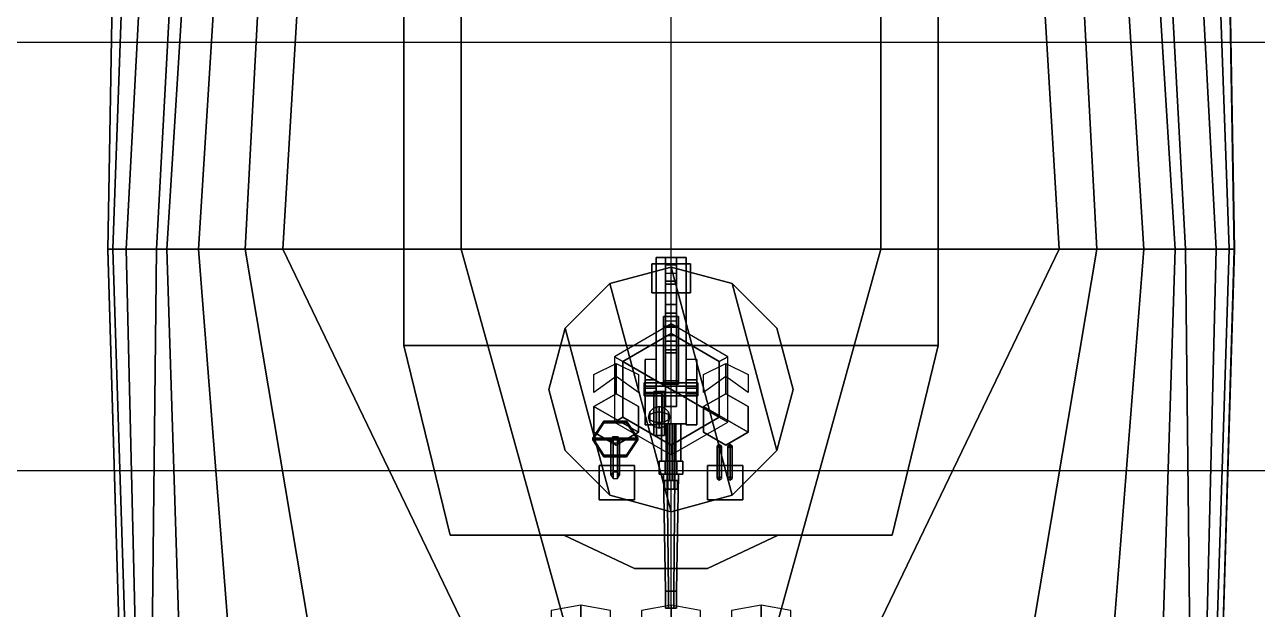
# Model space of a CAD drawing. Header units: millimetres. Extents: x -41 to 37, y -61 to 81.
# Drawn here: x -6.02 to 5.47, y -2.68 to 2.77 of the extents above; entities that cross this region are included whole.
import ezdxf

# ---------------------------------------------------------------- set-up
doc = ezdxf.new("R2010")
doc.units = ezdxf.units.MM
for name, color, linetype in [('barrel', 1, 'Continuous'), ('drawing', 9, 'Continuous'), ('h1_1', 7, 'Continuous'), ('h2_1', 4, 'Continuous'), ('sleeve', 5, 'Continuous'), ('turret', 2, 'Continuous')]:
    doc.layers.add(name, color=color, linetype=linetype)
picture_1 = doc.add_image_def('image1.gif', size_in_pixel=(2365, 2885))
picture_2 = doc.add_image_def('image2.gif', size_in_pixel=(2328, 2856))

msp = doc.modelspace()

# ---------------------------------------------------------------- linework, layer by layer
at = {"layer": 'barrel'}
for points in [[(-0.09, -0.95, 6.4), (-0.045, -0.95, 6.322), (-0.045, -1.3, 6.322), (-0.09, -1.3, 6.4)], [(-0.045, -0.95, 6.478), (-0.09, -0.95, 6.4), (-0.09, -1.3, 6.4), (-0.045, -1.3, 6.478)], [(-0.045, -0.95, 6.322), (0.045, -0.95, 6.322), (0.045, -1.3, 6.322), (-0.045, -1.3, 6.322)], [(0.045, -0.95, 6.478), (-0.045, -0.95, 6.478), (-0.045, -1.3, 6.478), (0.045, -1.3, 6.478)], [(0.045, -0.95, 6.322), (0.09, -0.95, 6.4), (0.09, -1.3, 6.4), (0.045, -1.3, 6.322)], [(0.09, -0.95, 6.4), (0.045, -0.95, 6.478), (0.045, -1.3, 6.478), (0.09, -1.3, 6.4)], [(0.055, -1.3, 6.305), (-0.055, -1.3, 6.305), (-0.11, -1.3, 6.4), (0.11, -1.3, 6.4)], [(0.11, -1.3, 6.4), (-0.11, -1.3, 6.4), (-0.055, -1.3, 6.495), (0.055, -1.3, 6.495)], [(-0.11, -1.3, 6.4), (-0.055, -1.3, 6.305), (-0.055, -1.42, 6.305), (-0.11, -1.42, 6.4)], [(-0.055, -1.3, 6.495), (-0.11, -1.3, 6.4), (-0.11, -1.42, 6.4), (-0.055, -1.42, 6.495)], [(-0.055, -1.3, 6.305), (0.055, -1.3, 6.305), (0.055, -1.42, 6.305), (-0.055, -1.42, 6.305)], [(0.055, -1.3, 6.495), (-0.055, -1.3, 6.495), (-0.055, -1.42, 6.495), (0.055, -1.42, 6.495)], [(0.055, -1.3, 6.305), (0.11, -1.3, 6.4), (0.11, -1.42, 6.4), (0.055, -1.42, 6.305)], [(0.11, -1.3, 6.4), (0.055, -1.3, 6.495), (0.055, -1.42, 6.495), (0.11, -1.42, 6.4)], [(0.11, -1.42, 6.4), (-0.11, -1.42, 6.4), (-0.055, -1.42, 6.305), (0.055, -1.42, 6.305)], [(0.055, -1.42, 6.495), (-0.055, -1.42, 6.495), (-0.11, -1.42, 6.4), (0.11, -1.42, 6.4)], [(-0.07, -1.42, 6.4), (-0.035, -1.42, 6.339), (-0.025, -2.51, 6.357), (-0.05, -2.51, 6.4)], [(-0.035, -1.42, 6.461), (-0.07, -1.42, 6.4), (-0.05, -2.51, 6.4), (-0.025, -2.51, 6.443)], [(-0.035, -1.42, 6.339), (0.035, -1.42, 6.339), (0.025, -2.51, 6.357), (-0.025, -2.51, 6.357)], [(0.035, -1.42, 6.461), (-0.035, -1.42, 6.461), (-0.025, -2.51, 6.443), (0.025, -2.51, 6.443)], [(0.035, -1.42, 6.339), (0.07, -1.42, 6.4), (0.05, -2.51, 6.4), (0.025, -2.51, 6.357)], [(0.07, -1.42, 6.4), (0.035, -1.42, 6.461), (0.025, -2.51, 6.443), (0.05, -2.51, 6.4)], [(-0.05, -2.51, 6.4), (-0.025, -2.51, 6.357), (-0.025, -2.67, 6.357), (-0.05, -2.67, 6.4)], [(-0.025, -2.51, 6.443), (-0.05, -2.51, 6.4), (-0.05, -2.67, 6.4), (-0.025, -2.67, 6.443)], [(-0.025, -2.51, 6.357), (0.025, -2.51, 6.357), (0.025, -2.67, 6.357), (-0.025, -2.67, 6.357)], [(0.025, -2.51, 6.443), (-0.025, -2.51, 6.443), (-0.025, -2.67, 6.443), (0.025, -2.67, 6.443)], [(0.025, -2.51, 6.357), (0.05, -2.51, 6.4), (0.05, -2.67, 6.4), (0.025, -2.67, 6.357)], [(0.05, -2.51, 6.4), (0.025, -2.51, 6.443), (0.025, -2.67, 6.443), (0.05, -2.67, 6.4)], [(0.05, -2.67, 6.4), (-0.05, -2.67, 6.4), (-0.025, -2.67, 6.357), (0.025, -2.67, 6.357)], [(0.025, -2.67, 6.443), (-0.025, -2.67, 6.443), (-0.05, -2.67, 6.4), (0.05, -2.67, 6.4)]]:
    msp.add_3dface(points, dxfattribs=at)
at = {"layer": 'h1_1'}
for points in [[(-2.49, 35.15, 2.77), (-2.49, -0.22, 2.74), (-2.49, -0.22, 5.06), (-2.49, 35.15, 5.06)], [(-2.49, 35.15, 5.06), (-2.49, -0.22, 5.06), (2.49, -0.22, 5.06), (2.49, 35.15, 5.06)], [(2.49, -0.22, 5.06), (2.49, -0.22, 2.74), (2.49, 35.15, 2.77), (2.49, 35.15, 5.06)], [(-5.08, 10.52, 2.768), (-5.251, 0.676, 2.768), (5.251, 0.676, 2.768), (5.08, 10.52, 2.768)], [(-5.08, 10.52, 2.84), (-5.08, 10.52, 3.94), (-5.25, 0.67, 3.94), (-5.25, 0.67, 2.84)], [(-5.25, 0.67, 2.84), (-5.25, 0.67, 3.94), (-5.08, 10.52, 3.94), (-5.08, 10.52, 2.84)], [(1.956, 10.52, -3.243), (1.956, 0.676, -3.329), (0, 0.676, -3.68), (0, 10.52, -3.68)], [(3.029, 10.52, -2.816), (3.618, 0.676, -2.816), (1.956, 0.676, -3.329), (1.956, 10.52, -3.243)], [(3.447, 10.52, -2.578), (3.969, 0.676, -2.673), (3.618, 0.676, -2.816), (3.029, 10.52, -2.816)], [(3.789, 10.52, -2.341), (4.406, 0.676, -2.398), (3.969, 0.676, -2.673), (3.447, 10.52, -2.578)], [(4.083, 10.52, -2.085), (4.7, 0.676, -2.132), (4.406, 0.676, -2.398), (3.789, 10.52, -2.341)], [(4.264, 10.52, -1.866), (4.795, 0.676, -1.99), (4.7, 0.676, -2.132), (4.083, 10.52, -2.085)], [(4.558, 10.52, -1.344), (5.08, 0.676, -1.344), (4.795, 0.676, -1.99), (4.264, 10.52, -1.866)], [(4.852, 10.52, -0.29), (5.204, 0.676, -0.822), (5.08, 0.676, -1.344), (4.558, 10.52, -1.344)], [(5.251, 0.676, 2.768), (5.204, 0.676, -0.822), (4.852, 10.52, -0.29), (5.08, 10.52, 2.768)], [(5.08, 10.52, 2.84), (5.08, 10.52, 3.94), (5.25, 0.67, 3.94), (5.25, 0.67, 2.84)], [(5.25, 0.67, 2.84), (5.25, 0.67, 3.94), (5.08, 10.52, 3.94), (5.08, 10.52, 2.84)], [(-5.251, 0.676, 2.768), (-5.099, -4.398, 2.644), (5.099, -4.398, 2.644), (5.251, 0.676, 2.768)], [(-5.1, -4.4, 2.84), (-5.1, -4.4, 3.94), (-5.25, 0.67, 3.94), (-5.25, 0.67, 2.84)], [(-5.25, 0.67, 2.84), (-5.25, 0.67, 3.94), (-5.1, -4.4, 3.94), (-5.1, -4.4, 2.84)], [(-2.49, 0.61, 5.06), (-2.49, 0.61, 6.04), (-2.49, -0.22, 6.04), (-2.49, -0.22, 5.06)], [(-2.49, -0.22, 5.06), (-2.49, -0.22, 6.04), (-2.49, 0.61, 6.04), (-2.49, 0.61, 5.06)], [(1.956, 0.676, -3.329), (0.551, -4.398, -3.595), (0, -4.398, -3.623), (0, 0.676, -3.68)], [(3.618, 0.676, -2.816), (1.177, -4.398, -3.49), (0.551, -4.398, -3.595), (1.956, 0.676, -3.329)], [(3.969, 0.676, -2.673), (3.115, -4.398, -3.025), (1.177, -4.398, -3.49), (3.618, 0.676, -2.816)], [(2.49, -0.22, 5.06), (2.49, -0.22, 6.04), (2.49, 0.61, 6.04), (2.49, 0.61, 5.06)], [(2.49, 0.61, 5.06), (2.49, 0.61, 6.04), (2.49, -0.22, 6.04), (2.49, -0.22, 5.06)], [(4.406, 0.676, -2.398), (4.007, -4.398, -2.673), (3.115, -4.398, -3.025), (3.969, 0.676, -2.673)], [(4.7, 0.676, -2.132), (4.539, -4.398, -2.208), (4.007, -4.398, -2.673), (4.406, 0.676, -2.398)], [(4.795, 0.676, -1.99), (4.852, -4.398, -1.657), (4.539, -4.398, -2.208), (4.7, 0.676, -2.132)], [(5.08, 0.676, -1.344), (4.957, -4.398, -1.344), (4.852, -4.398, -1.657), (4.795, 0.676, -1.99)], [(5.204, 0.676, -0.822), (5.042, -4.398, -0.822), (4.957, -4.398, -1.344), (5.08, 0.676, -1.344)], [(5.099, -4.398, 2.644), (5.042, -4.398, -0.822), (5.204, 0.676, -0.822), (5.251, 0.676, 2.768)], [(5.1, -4.4, 2.84), (5.1, -4.4, 3.94), (5.25, 0.67, 3.94), (5.25, 0.67, 2.84)], [(5.25, 0.67, 2.84), (5.25, 0.67, 3.94), (5.1, -4.4, 3.94), (5.1, -4.4, 2.84)], [(-2.49, -0.22, 2.74), (-2.06, -1.99, 2.7), (-2.06, -1.99, 5.06), (-2.49, -0.22, 5.06)], [(-2.49, -0.22, 5.06), (-2.06, -1.99, 5.06), (2.06, -1.99, 5.06), (2.49, -0.22, 5.06)], [(-2.49, -0.22, 5.06), (-2.49, -0.22, 6.04), (-2.06, -1.99, 6.04), (-2.06, -1.99, 5.06)], [(-2.06, -1.99, 5.06), (-2.06, -1.99, 6.04), (-2.49, -0.22, 6.04), (-2.49, -0.22, 5.06)], [(2.06, -1.99, 5.06), (2.06, -1.99, 2.7), (2.49, -0.22, 2.74), (2.49, -0.22, 5.06)], [(2.49, -0.22, 5.06), (2.49, -0.22, 6.04), (2.06, -1.99, 6.04), (2.06, -1.99, 5.06)], [(2.06, -1.99, 5.06), (2.06, -1.99, 6.04), (2.49, -0.22, 6.04), (2.49, -0.22, 5.06)], [(-2.06, -1.99, 5.06), (-2.06, -1.99, 2.7), (2.06, -1.99, 2.7), (2.06, -1.99, 5.06)], [(-2.06, -1.99, 5.06), (-2.06, -1.99, 6.04), (-1, -1.99, 6.04), (-1, -1.99, 5.06)], [(-1, -1.99, 5.06), (-1, -1.99, 6.04), (-2.06, -1.99, 6.04), (-2.06, -1.99, 5.06)], [(-1, -1.99, 5.06), (-1, -1.99, 6.04), (-0.34, -2.3, 6.04), (-0.34, -2.3, 5.06)], [(-0.34, -2.3, 5.06), (-0.34, -2.3, 6.04), (-1, -1.99, 6.04), (-1, -1.99, 5.06)], [(1, -1.99, 5.06), (0.34, -2.3, 5.06), (-0.34, -2.3, 5.06), (-1, -1.99, 5.06)], [(-1, -1.99, 5.06), (-0.34, -2.3, 5.06), (0.34, -2.3, 5.06), (1, -1.99, 5.06)], [(0.34, -2.3, 5.06), (0.34, -2.3, 6.04), (1, -1.99, 6.04), (1, -1.99, 5.06)], [(1, -1.99, 5.06), (1, -1.99, 6.04), (0.34, -2.3, 6.04), (0.34, -2.3, 5.06)], [(1, -1.99, 5.06), (1, -1.99, 6.04), (2.06, -1.99, 6.04), (2.06, -1.99, 5.06)], [(2.06, -1.99, 5.06), (2.06, -1.99, 6.04), (1, -1.99, 6.04), (1, -1.99, 5.06)], [(0.34, -2.3, 5.06), (0.34, -2.3, 6.04), (-0.34, -2.3, 6.04), (-0.34, -2.3, 5.06)], [(-0.34, -2.3, 5.06), (-0.34, -2.3, 6.04), (0.34, -2.3, 6.04), (0.34, -2.3, 5.06)]]:
    msp.add_3dface(points, dxfattribs=at)
at = {"layer": 'h2_1'}
for points in [[(-5.251, 0.676, 2.768), (-5.204, 0.676, -0.822), (-4.852, 10.52, -0.29), (-5.08, 10.52, 2.768)], [(-4.852, 10.52, -0.29), (-5.204, 0.676, -0.822), (-5.08, 0.676, -1.344), (-4.558, 10.52, -1.344)], [(-4.558, 10.52, -1.344), (-5.08, 0.676, -1.344), (-4.795, 0.676, -1.99), (-4.264, 10.52, -1.866)], [(-4.264, 10.52, -1.866), (-4.795, 0.676, -1.99), (-4.7, 0.676, -2.132), (-4.083, 10.52, -2.085)], [(-4.083, 10.52, -2.085), (-4.7, 0.676, -2.132), (-4.406, 0.676, -2.398), (-3.789, 10.52, -2.341)], [(-3.789, 10.52, -2.341), (-4.406, 0.676, -2.398), (-3.969, 0.676, -2.673), (-3.447, 10.52, -2.578)], [(-3.447, 10.52, -2.578), (-3.969, 0.676, -2.673), (-3.618, 0.676, -2.816), (-3.029, 10.52, -2.816)], [(-3.029, 10.52, -2.816), (-3.618, 0.676, -2.816), (-1.956, 0.676, -3.329), (-1.956, 10.52, -3.243)], [(-1.956, 10.52, -3.243), (-1.956, 0.676, -3.329), (0, 0.676, -3.68), (0, 10.52, -3.68)], [(-5.099, -4.398, 2.644), (-5.042, -4.398, -0.822), (-5.204, 0.676, -0.822), (-5.251, 0.676, 2.768)], [(-5.204, 0.676, -0.822), (-5.042, -4.398, -0.822), (-4.957, -4.398, -1.344), (-5.08, 0.676, -1.344)], [(-5.08, 0.676, -1.344), (-4.957, -4.398, -1.344), (-4.852, -4.398, -1.657), (-4.795, 0.676, -1.99)], [(-4.795, 0.676, -1.99), (-4.852, -4.398, -1.657), (-4.539, -4.398, -2.208), (-4.7, 0.676, -2.132)], [(-4.7, 0.676, -2.132), (-4.539, -4.398, -2.208), (-4.007, -4.398, -2.673), (-4.406, 0.676, -2.398)], [(-4.406, 0.676, -2.398), (-4.007, -4.398, -2.673), (-3.115, -4.398, -3.025), (-3.969, 0.676, -2.673)], [(-3.969, 0.676, -2.673), (-3.115, -4.398, -3.025), (-1.177, -4.398, -3.49), (-3.618, 0.676, -2.816)], [(-3.618, 0.676, -2.816), (-1.177, -4.398, -3.49), (-0.551, -4.398, -3.595), (-1.956, 0.676, -3.329)], [(-1.956, 0.676, -3.329), (-0.551, -4.398, -3.595), (0, -4.398, -3.623), (0, 0.676, -3.68)]]:
    msp.add_3dface(points, dxfattribs=at)
at = {"layer": 'sleeve'}
for points in [[(-0.14, 0.6, 6.22), (-0.14, -0.95, 6.22), (-0.14, -0.95, 6.58), (-0.14, 0.6, 6.58)], [(0.14, 0.6, 6.22), (0.14, -0.95, 6.22), (-0.14, -0.95, 6.22), (-0.14, 0.6, 6.22)], [(-0.14, -0.95, 6.58), (0.14, -0.95, 6.58), (0.14, 0.6, 6.58), (-0.14, 0.6, 6.58)], [(-0.14, 0.6, 6.58), (0.14, 0.6, 6.58), (0.14, 0.6, 6.22), (-0.14, 0.6, 6.22)], [(-0.05, 0.53, 5.91), (-0.05, 0.38, 5.91), (-0.05, 0.45, 6.22), (-0.05, 0.6, 6.22)], [(0.05, 0.6, 6.22), (0.05, 0.53, 5.91), (-0.05, 0.53, 5.91), (-0.05, 0.6, 6.22)], [(0.05, 0.45, 6.22), (0.05, 0.38, 5.91), (0.05, 0.53, 5.91), (0.05, 0.6, 6.22)], [(0.14, 0.6, 6.58), (0.14, -0.95, 6.58), (0.14, -0.95, 6.22), (0.14, 0.6, 6.22)], [(-0.18, 0.54, 6.61), (0.18, 0.54, 6.61), (0.18, 0.54, 6.18), (-0.18, 0.54, 6.18)], [(-0.18, 0.54, 6.18), (-0.18, 0.27, 6.18), (-0.18, 0.27, 6.61), (-0.18, 0.54, 6.61)], [(0.18, 0.54, 6.18), (0.18, 0.27, 6.18), (-0.18, 0.27, 6.18), (-0.18, 0.54, 6.18)], [(-0.18, 0.27, 6.61), (0.18, 0.27, 6.61), (0.18, 0.54, 6.61), (-0.18, 0.54, 6.61)], [(-0.05, 0.35, 5.6), (-0.05, 0.16, 5.6), (-0.05, 0.38, 5.91), (-0.05, 0.53, 5.91)], [(0.05, 0.53, 5.91), (0.05, 0.35, 5.6), (-0.05, 0.35, 5.6), (-0.05, 0.53, 5.91)], [(0.05, 0.38, 5.91), (0.05, 0.16, 5.6), (0.05, 0.35, 5.6), (0.05, 0.53, 5.91)], [(0.18, 0.54, 6.61), (0.18, 0.27, 6.61), (0.18, 0.27, 6.18), (0.18, 0.54, 6.18)], [(-0.05, 0.45, 6.22), (-0.05, 0.38, 5.91), (0.05, 0.38, 5.91), (0.05, 0.45, 6.22)], [(-0.05, 0.38, 5.91), (-0.05, 0.16, 5.6), (0.05, 0.16, 5.6), (0.05, 0.38, 5.91)], [(0.05, 0.35, 5.6), (0.05, 0.08, 5.34), (-0.05, 0.08, 5.34), (-0.05, 0.35, 5.6)], [(-0.05, 0.08, 5.34), (-0.05, -0.05, 5.43), (-0.05, 0.16, 5.6), (-0.05, 0.35, 5.6)], [(0.05, 0.16, 5.6), (0.05, -0.05, 5.43), (0.05, 0.08, 5.34), (0.05, 0.35, 5.6)], [(-0.18, 0.27, 6.18), (0.18, 0.27, 6.18), (0.18, 0.27, 6.61), (-0.18, 0.27, 6.61)], [(-0.05, 0.16, 5.6), (-0.05, -0.05, 5.43), (0.05, -0.05, 5.43), (0.05, 0.16, 5.6)], [(-0.07, -0.04, 6.95), (0.07, -0.04, 6.95), (0.07, 0.05, 6.72), (-0.07, 0.05, 6.72)], [(-0.07, 0.05, 6.72), (-0.07, -0.55, 6.66), (-0.07, -0.58, 6.7), (-0.07, -0.04, 6.95)], [(-0.07, 0.05, 6.58), (-0.07, -0.55, 6.58), (-0.07, -0.55, 6.66), (-0.07, 0.05, 6.72)], [(-0.07, 0.05, 6.72), (0.07, 0.05, 6.72), (0.07, 0.05, 6.58), (-0.07, 0.05, 6.58)], [(0.05, 0.08, 5.34), (0.05, -0.26, 5.22), (-0.05, -0.26, 5.22), (-0.05, 0.08, 5.34)], [(-0.05, -0.26, 5.22), (-0.05, -0.26, 5.33), (-0.05, -0.05, 5.43), (-0.05, 0.08, 5.34)], [(0.05, 0.01, 6.22), (0.05, -0.18, 5.93), (-0.05, -0.18, 5.93), (-0.05, 0.01, 6.22)], [(-0.05, -0.18, 5.93), (-0.05, -0.29, 5.99), (-0.05, -0.13, 6.22), (-0.05, 0.01, 6.22)], [(0.05, -0.05, 5.43), (0.05, -0.26, 5.33), (0.05, -0.26, 5.22), (0.05, 0.08, 5.34)], [(0.05, -0.13, 6.22), (0.05, -0.29, 5.99), (0.05, -0.18, 5.93), (0.05, 0.01, 6.22)], [(0.07, -0.04, 6.95), (0.07, -0.58, 6.7), (0.07, -0.55, 6.66), (0.07, 0.05, 6.72)], [(0.07, 0.05, 6.72), (0.07, -0.55, 6.66), (0.07, -0.55, 6.58), (0.07, 0.05, 6.58)], [(-0.07, -0.58, 6.7), (0.07, -0.58, 6.7), (0.07, -0.04, 6.95), (-0.07, -0.04, 6.95)], [(-0.05, -0.05, 5.43), (-0.05, -0.26, 5.33), (0.05, -0.26, 5.33), (0.05, -0.05, 5.43)], [(-0.05, -0.13, 6.22), (-0.05, -0.29, 5.99), (0.05, -0.29, 5.99), (0.05, -0.13, 6.22)], [(0.05, -0.18, 5.93), (0.05, -0.58, 5.74), (-0.05, -0.58, 5.74), (-0.05, -0.18, 5.93)], [(-0.05, -0.58, 5.74), (-0.05, -0.58, 5.87), (-0.05, -0.29, 5.99), (-0.05, -0.18, 5.93)], [(0.05, -0.29, 5.99), (0.05, -0.58, 5.87), (0.05, -0.58, 5.74), (0.05, -0.18, 5.93)], [(-0.05, -0.6, 5.22), (-0.05, -0.6, 5.33), (-0.05, -0.26, 5.33), (-0.05, -0.26, 5.22)], [(0.05, -0.26, 5.22), (0.05, -0.6, 5.22), (-0.05, -0.6, 5.22), (-0.05, -0.26, 5.22)], [(-0.05, -0.26, 5.33), (-0.05, -0.6, 5.33), (0.05, -0.6, 5.33), (0.05, -0.26, 5.33)], [(-0.05, -0.29, 5.99), (-0.05, -0.58, 5.87), (0.05, -0.58, 5.87), (0.05, -0.29, 5.99)], [(0.05, -0.26, 5.33), (0.05, -0.6, 5.33), (0.05, -0.6, 5.22), (0.05, -0.26, 5.22)], [(0.25, -0.57, 6.41), (0.25, -0.6, 6.358), (-0.25, -0.6, 6.358), (-0.25, -0.57, 6.41)], [(0.25, -0.6, 6.462), (0.25, -0.57, 6.41), (-0.25, -0.57, 6.41), (-0.25, -0.6, 6.462)], [(-0.25, -0.69, 6.41), (-0.25, -0.57, 6.41), (-0.25, -0.6, 6.358), (-0.25, -0.66, 6.358)], [(-0.25, -0.66, 6.462), (-0.25, -0.6, 6.462), (-0.25, -0.57, 6.41), (-0.25, -0.69, 6.41)], [(-0.07, -0.55, 6.66), (0.07, -0.55, 6.66), (0.07, -0.58, 6.7), (-0.07, -0.58, 6.7)], [(-0.07, -0.55, 6.58), (0.07, -0.55, 6.58), (0.07, -0.55, 6.66), (-0.07, -0.55, 6.66)], [(0.25, -0.66, 6.358), (0.25, -0.6, 6.358), (0.25, -0.57, 6.41), (0.25, -0.69, 6.41)], [(0.25, -0.69, 6.41), (0.25, -0.57, 6.41), (0.25, -0.6, 6.462), (0.25, -0.66, 6.462)], [(0.25, -0.6, 6.358), (0.25, -0.66, 6.358), (-0.25, -0.66, 6.358), (-0.25, -0.6, 6.358)], [(0.25, -0.66, 6.462), (0.25, -0.6, 6.462), (-0.25, -0.6, 6.462), (-0.25, -0.66, 6.462)], [(0.25, -0.66, 6.358), (0.25, -0.69, 6.41), (-0.25, -0.69, 6.41), (-0.25, -0.66, 6.358)], [(0.25, -0.69, 6.41), (0.25, -0.66, 6.462), (-0.25, -0.66, 6.462), (-0.25, -0.69, 6.41)], [(-0.085, -0.65, 6.777), (-0.135, -0.65, 6.777), (-0.16, -0.65, 6.82), (-0.06, -0.65, 6.82)], [(-0.06, -0.65, 6.82), (-0.16, -0.65, 6.82), (-0.135, -0.65, 6.863), (-0.085, -0.65, 6.863)], [(-0.16, -0.65, 6.82), (-0.135, -0.65, 6.777), (-0.135, -1.06, 6.777), (-0.16, -1.06, 6.82)], [(-0.135, -0.65, 6.863), (-0.16, -0.65, 6.82), (-0.16, -1.06, 6.82), (-0.135, -1.06, 6.863)], [(-0.14, -0.84, 6.72), (-0.08, -0.84, 6.72), (-0.08, -0.67, 6.58), (-0.14, -0.67, 6.58)], [(-0.14, -0.67, 6.58), (-0.14, -0.94, 6.58), (-0.14, -0.94, 6.72), (-0.14, -0.84, 6.72)], [(-0.135, -0.65, 6.777), (-0.085, -0.65, 6.777), (-0.085, -1.06, 6.777), (-0.135, -1.06, 6.777)], [(-0.085, -0.65, 6.863), (-0.135, -0.65, 6.863), (-0.135, -1.06, 6.863), (-0.085, -1.06, 6.863)], [(-0.085, -0.65, 6.777), (-0.06, -0.65, 6.82), (-0.06, -1.06, 6.82), (-0.085, -1.06, 6.777)], [(-0.06, -0.65, 6.82), (-0.085, -0.65, 6.863), (-0.085, -1.06, 6.863), (-0.06, -1.06, 6.82)], [(-0.08, -0.84, 6.72), (-0.08, -0.94, 6.72), (-0.08, -0.94, 6.58), (-0.08, -0.67, 6.58)], [(0.05, -0.58, 5.74), (0.05, -0.79, 5.74), (-0.05, -0.79, 5.74), (-0.05, -0.58, 5.74)], [(-0.05, -0.58, 5.87), (-0.05, -0.79, 5.87), (0.05, -0.79, 5.87), (0.05, -0.58, 5.87)], [(-0.05, -0.79, 5.74), (-0.05, -0.79, 5.87), (-0.05, -0.58, 5.87), (-0.05, -0.58, 5.74)], [(0.05, -0.6, 5.22), (0.05, -0.6, 5.33), (-0.05, -0.6, 5.33), (-0.05, -0.6, 5.22)], [(0.05, -0.58, 5.87), (0.05, -0.79, 5.87), (0.05, -0.79, 5.74), (0.05, -0.58, 5.74)], [(-0.197, -0.84, 6.79), (-0.16, -0.803, 6.79), (-0.16, -0.847, 6.715), (-0.197, -0.865, 6.747)], [(-0.197, -0.865, 6.833), (-0.16, -0.847, 6.865), (-0.16, -0.803, 6.79), (-0.197, -0.84, 6.79)], [(-0.16, -0.803, 6.79), (-0.11, -0.79, 6.79), (-0.11, -0.84, 6.703), (-0.16, -0.847, 6.715)], [(-0.16, -0.847, 6.865), (-0.11, -0.84, 6.877), (-0.11, -0.79, 6.79), (-0.16, -0.803, 6.79)], [(-0.11, -0.79, 6.79), (-0.06, -0.803, 6.79), (-0.06, -0.847, 6.715), (-0.11, -0.84, 6.703)], [(-0.11, -0.84, 6.877), (-0.06, -0.847, 6.865), (-0.06, -0.803, 6.79), (-0.11, -0.79, 6.79)], [(-0.06, -0.803, 6.79), (-0.023, -0.84, 6.79), (-0.023, -0.865, 6.747), (-0.06, -0.847, 6.715)], [(-0.06, -0.847, 6.865), (-0.023, -0.865, 6.833), (-0.023, -0.84, 6.79), (-0.06, -0.803, 6.79)], [(0.05, -0.79, 5.74), (0.05, -0.79, 5.87), (-0.05, -0.79, 5.87), (-0.05, -0.79, 5.74)], [(-0.21, -0.89, 6.79), (-0.197, -0.84, 6.79), (-0.197, -0.865, 6.747), (-0.21, -0.89, 6.79)], [(-0.21, -0.89, 6.79), (-0.197, -0.865, 6.833), (-0.197, -0.84, 6.79), (-0.21, -0.89, 6.79)], [(-0.21, -0.89, 6.79), (-0.197, -0.865, 6.747), (-0.197, -0.915, 6.747), (-0.21, -0.89, 6.79)], [(-0.21, -0.89, 6.79), (-0.197, -0.915, 6.833), (-0.197, -0.865, 6.833), (-0.21, -0.89, 6.79)], [(-0.21, -0.89, 6.79), (-0.197, -0.915, 6.747), (-0.197, -0.94, 6.79), (-0.21, -0.89, 6.79)], [(-0.21, -0.89, 6.79), (-0.197, -0.94, 6.79), (-0.197, -0.915, 6.833), (-0.21, -0.89, 6.79)], [(-0.197, -0.865, 6.747), (-0.16, -0.847, 6.715), (-0.16, -0.933, 6.715), (-0.197, -0.915, 6.747)], [(-0.197, -0.915, 6.833), (-0.16, -0.933, 6.865), (-0.16, -0.847, 6.865), (-0.197, -0.865, 6.833)], [(-0.197, -0.915, 6.747), (-0.16, -0.933, 6.715), (-0.16, -0.977, 6.79), (-0.197, -0.94, 6.79)], [(-0.197, -0.94, 6.79), (-0.16, -0.977, 6.79), (-0.16, -0.933, 6.865), (-0.197, -0.915, 6.833)], [(-0.16, -0.847, 6.715), (-0.11, -0.84, 6.703), (-0.11, -0.94, 6.703), (-0.16, -0.933, 6.715)], [(-0.16, -0.933, 6.865), (-0.11, -0.94, 6.877), (-0.11, -0.84, 6.877), (-0.16, -0.847, 6.865)], [(-0.11, -0.84, 6.703), (-0.06, -0.847, 6.715), (-0.06, -0.933, 6.715), (-0.11, -0.94, 6.703)], [(-0.11, -0.94, 6.877), (-0.06, -0.933, 6.865), (-0.06, -0.847, 6.865), (-0.11, -0.84, 6.877)], [(-0.06, -0.847, 6.715), (-0.023, -0.865, 6.747), (-0.023, -0.915, 6.747), (-0.06, -0.933, 6.715)], [(-0.06, -0.933, 6.865), (-0.023, -0.915, 6.833), (-0.023, -0.865, 6.833), (-0.06, -0.847, 6.865)], [(-0.06, -0.933, 6.715), (-0.023, -0.915, 6.747), (-0.023, -0.94, 6.79), (-0.06, -0.977, 6.79)], [(-0.06, -0.977, 6.79), (-0.023, -0.94, 6.79), (-0.023, -0.915, 6.833), (-0.06, -0.933, 6.865)], [(-0.023, -0.84, 6.79), (-0.01, -0.89, 6.79), (-0.01, -0.89, 6.79), (-0.023, -0.865, 6.747)], [(-0.023, -0.865, 6.833), (-0.01, -0.89, 6.79), (-0.01, -0.89, 6.79), (-0.023, -0.84, 6.79)], [(-0.023, -0.865, 6.747), (-0.01, -0.89, 6.79), (-0.01, -0.89, 6.79), (-0.023, -0.915, 6.747)], [(-0.023, -0.915, 6.833), (-0.01, -0.89, 6.79), (-0.01, -0.89, 6.79), (-0.023, -0.865, 6.833)], [(-0.023, -0.915, 6.747), (-0.01, -0.89, 6.79), (-0.01, -0.89, 6.79), (-0.023, -0.94, 6.79)], [(-0.023, -0.94, 6.79), (-0.01, -0.89, 6.79), (-0.01, -0.89, 6.79), (-0.023, -0.915, 6.833)], [(-0.16, -0.933, 6.715), (-0.11, -0.94, 6.703), (-0.11, -0.99, 6.79), (-0.16, -0.977, 6.79)], [(-0.16, -0.977, 6.79), (-0.11, -0.99, 6.79), (-0.11, -0.94, 6.877), (-0.16, -0.933, 6.865)], [(-0.14, -0.94, 6.58), (-0.08, -0.94, 6.58), (-0.08, -0.94, 6.72), (-0.14, -0.94, 6.72)], [(-0.14, -0.95, 6.22), (0.14, -0.95, 6.22), (0.14, -0.95, 6.58), (-0.14, -0.95, 6.58)], [(-0.11, -0.94, 6.703), (-0.06, -0.933, 6.715), (-0.06, -0.977, 6.79), (-0.11, -0.99, 6.79)], [(-0.11, -0.99, 6.79), (-0.06, -0.977, 6.79), (-0.06, -0.933, 6.865), (-0.11, -0.94, 6.877)], [(-0.035, -0.95, 6.26), (-0.018, -0.95, 6.23), (-0.018, -1.48, 6.23), (-0.035, -1.48, 6.26)], [(-0.018, -0.95, 6.29), (-0.035, -0.95, 6.26), (-0.035, -1.48, 6.26), (-0.018, -1.48, 6.29)], [(-0.018, -0.95, 6.23), (0.017, -0.95, 6.23), (0.017, -1.48, 6.23), (-0.018, -1.48, 6.23)], [(0.017, -0.95, 6.29), (-0.018, -0.95, 6.29), (-0.018, -1.48, 6.29), (0.017, -1.48, 6.29)], [(0.017, -0.95, 6.23), (0.035, -0.95, 6.26), (0.035, -1.48, 6.26), (0.017, -1.48, 6.23)], [(0.035, -0.95, 6.26), (0.017, -0.95, 6.29), (0.017, -1.48, 6.29), (0.035, -1.48, 6.26)], [(-0.06, -1.06, 6.82), (-0.16, -1.06, 6.82), (-0.135, -1.06, 6.777), (-0.085, -1.06, 6.777)], [(-0.085, -1.06, 6.863), (-0.135, -1.06, 6.863), (-0.16, -1.06, 6.82), (-0.06, -1.06, 6.82)], [(0.06, -1.48, 6.26), (-0.06, -1.48, 6.26), (-0.03, -1.48, 6.312), (0.03, -1.48, 6.312)], [(-0.03, -1.48, 6.312), (-0.06, -1.48, 6.26), (-0.06, -1.56, 6.26), (-0.03, -1.56, 6.312)], [(0.03, -1.48, 6.208), (-0.03, -1.48, 6.208), (-0.06, -1.48, 6.26), (0.06, -1.48, 6.26)], [(-0.06, -1.48, 6.26), (-0.03, -1.48, 6.208), (-0.03, -1.56, 6.208), (-0.06, -1.56, 6.26)], [(-0.03, -1.48, 6.208), (0.03, -1.48, 6.208), (0.03, -1.56, 6.208), (-0.03, -1.56, 6.208)], [(0.03, -1.48, 6.312), (-0.03, -1.48, 6.312), (-0.03, -1.56, 6.312), (0.03, -1.56, 6.312)], [(0.06, -1.48, 6.26), (0.03, -1.48, 6.312), (0.03, -1.56, 6.312), (0.06, -1.56, 6.26)], [(0.03, -1.48, 6.208), (0.06, -1.48, 6.26), (0.06, -1.56, 6.26), (0.03, -1.56, 6.208)], [(0.03, -1.56, 6.312), (-0.03, -1.56, 6.312), (-0.06, -1.56, 6.26), (0.06, -1.56, 6.26)], [(0.06, -1.56, 6.26), (-0.06, -1.56, 6.26), (-0.03, -1.56, 6.208), (0.03, -1.56, 6.208)]]:
    msp.add_3dface(points, dxfattribs=at)
at = {"layer": 'turret'}
for points in [[(0, -1.77, 5.26), (-0.57, 0.357, 5.26), (0, 0.51, 5.26), (0.57, -1.617, 5.26)], [(0.57, -1.617, 5.34), (0, 0.51, 5.34), (-0.57, 0.357, 5.34), (0, -1.77, 5.34)], [(-0.57, 0.357, 5.34), (0, 0.51, 5.34), (0, 0.51, 5.26), (-0.57, 0.357, 5.26)], [(0.57, -1.617, 5.26), (0, 0.51, 5.26), (0.57, 0.357, 5.26), (0.987, -1.2, 5.26)], [(0.987, -1.2, 5.34), (0.57, 0.357, 5.34), (0, 0.51, 5.34), (0.57, -1.617, 5.34)], [(0, 0.51, 5.34), (0.57, 0.357, 5.34), (0.57, 0.357, 5.26), (0, 0.51, 5.26)], [(-0.987, -0.06, 5.34), (-0.57, 0.357, 5.34), (-0.57, 0.357, 5.26), (-0.987, -0.06, 5.26)], [(-0.57, -1.617, 5.26), (-0.987, -0.06, 5.26), (-0.57, 0.357, 5.26), (0, -1.77, 5.26)], [(0, -1.77, 5.34), (-0.57, 0.357, 5.34), (-0.987, -0.06, 5.34), (-0.57, -1.617, 5.34)], [(0.987, -1.2, 5.26), (0.57, 0.357, 5.26), (0.987, -0.06, 5.26), (1.14, -0.63, 5.26)], [(1.14, -0.63, 5.34), (0.987, -0.06, 5.34), (0.57, 0.357, 5.34), (0.987, -1.2, 5.34)], [(0.57, 0.357, 5.34), (0.987, -0.06, 5.34), (0.987, -0.06, 5.26), (0.57, 0.357, 5.26)], [(-1.14, -0.63, 5.34), (-0.987, -0.06, 5.34), (-0.987, -0.06, 5.26), (-1.14, -0.63, 5.26)], [(-0.987, -1.2, 5.26), (-1.14, -0.63, 5.26), (-0.987, -0.06, 5.26), (-0.57, -1.617, 5.26)], [(-0.57, -1.617, 5.34), (-0.987, -0.06, 5.34), (-1.14, -0.63, 5.34), (-0.987, -1.2, 5.34)], [(-0.45, -0.37, 5.18), (0, -0.11, 5.18), (0, -0.02, 5.06), (-0.528, -0.325, 5.06)], [(0.45, -0.37, 5.26), (0, -0.11, 5.26), (-0.45, -0.37, 5.26), (0.45, -0.89, 5.26)], [(-0.45, -0.37, 5.26), (0, -0.11, 5.26), (0, -0.11, 5.18), (-0.45, -0.37, 5.18)], [(0, -0.11, 5.18), (0.45, -0.37, 5.18), (0.528, -0.325, 5.06), (0, -0.02, 5.06)], [(0, -0.11, 5.26), (0.45, -0.37, 5.26), (0.45, -0.37, 5.18), (0, -0.11, 5.18)], [(0.987, -0.06, 5.34), (1.14, -0.63, 5.34), (1.14, -0.63, 5.26), (0.987, -0.06, 5.26)], [(-0.45, -0.89, 5.18), (-0.45, -0.37, 5.18), (-0.528, -0.325, 5.06), (-0.528, -0.935, 5.06)], [(0.45, -0.37, 5.18), (0.45, -0.89, 5.18), (0.528, -0.935, 5.06), (0.528, -0.325, 5.06)], [(-0.718, -0.49, 5.87), (-0.51, -0.39, 5.82), (-0.51, -0.51, 5.64), (-0.718, -0.66, 5.69)], [(-0.51, -0.39, 5.82), (-0.302, -0.49, 5.87), (-0.302, -0.66, 5.69), (-0.51, -0.51, 5.64)], [(0.45, -0.89, 5.26), (-0.45, -0.37, 5.26), (-0.45, -0.89, 5.26), (0, -1.15, 5.26)], [(-0.45, -0.89, 5.26), (-0.45, -0.37, 5.26), (-0.45, -0.37, 5.18), (-0.45, -0.89, 5.18)], [(-0.24, -0.62, 5.94), (-0.14, -0.62, 5.94), (-0.14, -0.35, 5.34), (-0.24, -0.35, 5.34)], [(-0.24, -0.35, 5.34), (-0.24, -0.96, 5.34), (-0.24, -0.96, 6), (-0.24, -0.62, 5.94)], [(-0.14, -0.62, 5.94), (-0.14, -0.96, 6), (-0.14, -0.96, 5.34), (-0.14, -0.35, 5.34)], [(0.14, -0.62, 5.94), (0.24, -0.62, 5.94), (0.24, -0.35, 5.34), (0.14, -0.35, 5.34)], [(0.14, -0.35, 5.34), (0.14, -0.96, 5.34), (0.14, -0.96, 6), (0.14, -0.62, 5.94)], [(0.24, -0.62, 5.94), (0.24, -0.96, 6), (0.24, -0.96, 5.34), (0.24, -0.35, 5.34)], [(0.302, -0.49, 5.87), (0.51, -0.39, 5.82), (0.51, -0.51, 5.64), (0.302, -0.66, 5.69)], [(0.45, -0.37, 5.26), (0.45, -0.89, 5.26), (0.45, -0.89, 5.18), (0.45, -0.37, 5.18)], [(0.51, -0.39, 5.82), (0.718, -0.49, 5.87), (0.718, -0.66, 5.69), (0.51, -0.51, 5.64)], [(-0.51, -0.5, 5.65), (-0.51, -0.51, 5.64), (-0.51, -0.53, 5.53), (-0.51, -0.51, 5.51)], [(-0.51, -0.51, 5.51), (-0.51, -0.53, 5.53), (-0.51, -0.63, 5.45), (-0.51, -0.62, 5.4)], [(-0.24, -0.54, 6.42), (-0.14, -0.54, 6.42), (-0.14, -0.62, 5.94), (-0.24, -0.62, 5.94)], [(-0.24, -0.62, 5.94), (-0.24, -0.96, 6), (-0.24, -0.67, 6.34), (-0.24, -0.54, 6.42)], [(-0.24, -0.67, 6.34), (-0.14, -0.67, 6.34), (-0.14, -0.54, 6.42), (-0.24, -0.54, 6.42)], [(-0.14, -0.54, 6.42), (-0.14, -0.67, 6.34), (-0.14, -0.96, 6), (-0.14, -0.62, 5.94)], [(0.14, -0.54, 6.42), (0.24, -0.54, 6.42), (0.24, -0.62, 5.94), (0.14, -0.62, 5.94)], [(0.14, -0.67, 6.34), (0.24, -0.67, 6.34), (0.24, -0.54, 6.42), (0.14, -0.54, 6.42)], [(0.14, -0.62, 5.94), (0.14, -0.96, 6), (0.14, -0.67, 6.34), (0.14, -0.54, 6.42)], [(0.24, -0.54, 6.42), (0.24, -0.67, 6.34), (0.24, -0.96, 6), (0.24, -0.62, 5.94)], [(0.51, -0.5, 5.65), (0.51, -0.51, 5.64), (0.51, -0.53, 5.53), (0.51, -0.51, 5.51)], [(0.51, -0.51, 5.51), (0.51, -0.53, 5.53), (0.51, -0.63, 5.45), (0.51, -0.62, 5.4)], [(-0.987, -1.2, 5.34), (-1.14, -0.63, 5.34), (-1.14, -0.63, 5.26), (-0.987, -1.2, 5.26)], [(-0.302, -0.79, 5.51), (-0.51, -0.67, 5.51), (-0.718, -0.79, 5.51), (-0.302, -1.03, 5.51)], [(-0.718, -0.79, 5.51), (-0.51, -0.67, 5.51), (-0.51, -0.67, 5.34), (-0.718, -0.79, 5.34)], [(-0.51, -0.62, 5.4), (-0.51, -0.63, 5.45), (-0.51, -0.67, 5.45), (-0.51, -0.67, 5.4)], [(-0.51, -0.67, 5.51), (-0.302, -0.79, 5.51), (-0.302, -0.79, 5.34), (-0.51, -0.67, 5.34)], [(-0.24, -0.96, 6), (-0.14, -0.96, 6), (-0.14, -0.67, 6.34), (-0.24, -0.67, 6.34)], [(0.14, -0.96, 6), (0.24, -0.96, 6), (0.24, -0.67, 6.34), (0.14, -0.67, 6.34)], [(0.718, -0.79, 5.51), (0.51, -0.67, 5.51), (0.302, -0.79, 5.51), (0.718, -1.03, 5.51)], [(0.302, -0.79, 5.51), (0.51, -0.67, 5.51), (0.51, -0.67, 5.34), (0.302, -0.79, 5.34)], [(0.51, -0.62, 5.4), (0.51, -0.63, 5.45), (0.51, -0.67, 5.45), (0.51, -0.67, 5.4)], [(0.51, -0.67, 5.51), (0.718, -0.79, 5.51), (0.718, -0.79, 5.34), (0.51, -0.67, 5.34)], [(1.14, -0.63, 5.34), (0.987, -1.2, 5.34), (0.987, -1.2, 5.26), (1.14, -0.63, 5.26)], [(-0.718, -1.03, 5.51), (-0.718, -0.79, 5.51), (-0.718, -0.79, 5.34), (-0.718, -1.03, 5.34)], [(-0.302, -1.03, 5.51), (-0.718, -0.79, 5.51), (-0.718, -1.03, 5.51), (-0.51, -1.15, 5.51)], [(-0.302, -0.79, 5.51), (-0.302, -1.03, 5.51), (-0.302, -1.03, 5.34), (-0.302, -0.79, 5.34)], [(0.718, -1.03, 5.51), (0.302, -0.79, 5.51), (0.302, -1.03, 5.51), (0.51, -1.15, 5.51)], [(0.302, -1.03, 5.51), (0.302, -0.79, 5.51), (0.302, -0.79, 5.34), (0.302, -1.03, 5.34)], [(0.718, -0.79, 5.51), (0.718, -1.03, 5.51), (0.718, -1.03, 5.34), (0.718, -0.79, 5.34)], [(0, -1.15, 5.18), (-0.45, -0.89, 5.18), (-0.528, -0.935, 5.06), (0, -1.24, 5.06)], [(0, -1.15, 5.26), (-0.45, -0.89, 5.26), (-0.45, -0.89, 5.18), (0, -1.15, 5.18)], [(0.45, -0.89, 5.18), (0, -1.15, 5.18), (0, -1.24, 5.06), (0.528, -0.935, 5.06)], [(0.45, -0.89, 5.26), (0, -1.15, 5.26), (0, -1.15, 5.18), (0.45, -0.89, 5.18)], [(-0.625, -0.942, 5.821), (-0.73, -1.1, 5.912), (-0.73, -1.085, 5.938), (-0.625, -0.927, 5.847)], [(-0.73, -1.085, 5.938), (-0.31, -1.085, 5.938), (-0.415, -0.927, 5.847), (-0.625, -0.927, 5.847)], [(-0.31, -1.1, 5.912), (-0.73, -1.1, 5.912), (-0.625, -0.942, 5.821), (-0.415, -0.942, 5.821)], [(-0.51, -1.15, 5.51), (-0.718, -1.03, 5.51), (-0.718, -1.03, 5.34), (-0.51, -1.15, 5.34)], [(-0.415, -0.942, 5.821), (-0.625, -0.942, 5.821), (-0.625, -0.927, 5.847), (-0.415, -0.927, 5.847)], [(-0.302, -1.03, 5.51), (-0.51, -1.15, 5.51), (-0.51, -1.15, 5.34), (-0.302, -1.03, 5.34)], [(-0.31, -1.1, 5.912), (-0.415, -0.942, 5.821), (-0.415, -0.927, 5.847), (-0.31, -1.085, 5.938)], [(-0.24, -0.96, 5.34), (-0.14, -0.96, 5.34), (-0.14, -0.96, 6), (-0.24, -0.96, 6)], [(0.14, -0.96, 5.34), (0.24, -0.96, 5.34), (0.24, -0.96, 6), (0.14, -0.96, 6)], [(0.51, -1.15, 5.51), (0.302, -1.03, 5.51), (0.302, -1.03, 5.34), (0.51, -1.15, 5.34)], [(0.718, -1.03, 5.51), (0.51, -1.15, 5.51), (0.51, -1.15, 5.34), (0.718, -1.03, 5.34)], [(-0.73, -1.1, 5.912), (-0.625, -1.257, 6.003), (-0.625, -1.242, 6.028), (-0.73, -1.085, 5.938)], [(-0.625, -1.242, 6.028), (-0.415, -1.242, 6.028), (-0.31, -1.085, 5.938), (-0.73, -1.085, 5.938)], [(-0.415, -1.257, 6.003), (-0.625, -1.257, 6.003), (-0.73, -1.1, 5.912), (-0.31, -1.1, 5.912)], [(-0.54, -1.4, 5.323), (-0.56, -1.43, 5.34), (-0.56, -1.1, 5.912), (-0.54, -1.07, 5.894)], [(-0.56, -1.43, 5.34), (-0.54, -1.46, 5.357), (-0.54, -1.13, 5.929), (-0.56, -1.1, 5.912)], [(-0.5, -1.4, 5.323), (-0.54, -1.4, 5.323), (-0.54, -1.07, 5.894), (-0.5, -1.07, 5.894)], [(-0.54, -1.46, 5.357), (-0.5, -1.46, 5.357), (-0.5, -1.13, 5.929), (-0.54, -1.13, 5.929)], [(-0.48, -1.43, 5.34), (-0.5, -1.4, 5.323), (-0.5, -1.07, 5.894), (-0.48, -1.1, 5.912)], [(-0.5, -1.46, 5.357), (-0.48, -1.43, 5.34), (-0.48, -1.1, 5.912), (-0.5, -1.13, 5.929)], [(-0.415, -1.257, 6.003), (-0.31, -1.1, 5.912), (-0.31, -1.085, 5.938), (-0.415, -1.242, 6.028)], [(0.43, -1.16, 5.88), (0.45, -1.177, 5.89), (0.47, -1.16, 5.88), (0.45, -1.143, 5.87)], [(0.45, -1.443, 5.35), (0.43, -1.46, 5.36), (0.43, -1.16, 5.88), (0.45, -1.143, 5.87)], [(0.47, -1.46, 5.36), (0.45, -1.443, 5.35), (0.45, -1.143, 5.87), (0.47, -1.16, 5.88)], [(0.53, -1.16, 5.88), (0.55, -1.177, 5.89), (0.57, -1.16, 5.88), (0.55, -1.143, 5.87)], [(0.55, -1.443, 5.35), (0.53, -1.46, 5.36), (0.53, -1.16, 5.88), (0.55, -1.143, 5.87)], [(0.57, -1.46, 5.36), (0.55, -1.443, 5.35), (0.55, -1.143, 5.87), (0.57, -1.16, 5.88)], [(-0.57, -1.617, 5.34), (-0.987, -1.2, 5.34), (-0.987, -1.2, 5.26), (-0.57, -1.617, 5.26)], [(-0.625, -1.257, 6.003), (-0.415, -1.257, 6.003), (-0.415, -1.242, 6.028), (-0.625, -1.242, 6.028)], [(0.43, -1.46, 5.36), (0.45, -1.477, 5.37), (0.45, -1.177, 5.89), (0.43, -1.16, 5.88)], [(0.45, -1.477, 5.37), (0.47, -1.46, 5.36), (0.47, -1.16, 5.88), (0.45, -1.177, 5.89)], [(0.53, -1.46, 5.36), (0.55, -1.477, 5.37), (0.55, -1.177, 5.89), (0.53, -1.16, 5.88)], [(0.55, -1.477, 5.37), (0.57, -1.46, 5.36), (0.57, -1.16, 5.88), (0.55, -1.177, 5.89)], [(0.987, -1.2, 5.34), (0.57, -1.617, 5.34), (0.57, -1.617, 5.26), (0.987, -1.2, 5.26)], [(-0.67, -1.66, 5.34), (-0.67, -1.66, 5.46), (-0.67, -1.34, 5.34)], [(-0.67, -1.34, 5.34), (-0.67, -1.66, 5.46), (-0.34, -1.66, 5.46), (-0.34, -1.34, 5.34)], [(-0.34, -1.34, 5.34), (-0.34, -1.66, 5.34), (-0.67, -1.66, 5.34), (-0.67, -1.34, 5.34)], [(-0.34, -1.34, 5.34), (-0.34, -1.66, 5.46), (-0.34, -1.66, 5.34), (-0.34, -1.34, 5.34)], [(0.67, -1.34, 5.34), (0.67, -1.66, 5.34), (0.34, -1.66, 5.34), (0.34, -1.34, 5.34)], [(0.34, -1.34, 5.34), (0.34, -1.66, 5.46), (0.67, -1.66, 5.46), (0.67, -1.34, 5.34)], [(0.34, -1.66, 5.34), (0.34, -1.66, 5.46), (0.34, -1.34, 5.34)], [(0.67, -1.34, 5.34), (0.67, -1.66, 5.46), (0.67, -1.66, 5.34), (0.67, -1.34, 5.34)], [(-0.34, -1.66, 5.34), (-0.34, -1.66, 5.46), (-0.67, -1.66, 5.46), (-0.67, -1.66, 5.34)], [(0, -1.77, 5.34), (-0.57, -1.617, 5.34), (-0.57, -1.617, 5.26), (0, -1.77, 5.26)], [(0.57, -1.617, 5.34), (0, -1.77, 5.34), (0, -1.77, 5.26), (0.57, -1.617, 5.26)], [(0.67, -1.66, 5.34), (0.67, -1.66, 5.46), (0.34, -1.66, 5.46), (0.34, -1.66, 5.34)], [(-1.116, -6.8, 4.596), (-0.84, -6.8, 4.71), (-0.84, -2.64, 4.71), (-1.116, -2.69, 4.596)], [(-0.84, -6.8, 4.71), (-0.564, -6.8, 4.596), (-0.564, -2.69, 4.596), (-0.84, -2.64, 4.71)], [(-0.276, -6.8, 4.596), (0, -6.8, 4.71), (0, -2.64, 4.71), (-0.276, -2.69, 4.596)], [(0, -6.8, 4.71), (0.276, -6.8, 4.596), (0.276, -2.69, 4.596), (0, -2.64, 4.71)], [(0.564, -6.8, 4.596), (0.84, -6.8, 4.71), (0.84, -2.64, 4.71), (0.564, -2.69, 4.596)], [(0.84, -6.8, 4.71), (1.116, -6.8, 4.596), (1.116, -2.69, 4.596), (0.84, -2.64, 4.71)]]:
    msp.add_3dface(points, dxfattribs=at)

# ---------------------------------------------------------------- pictures from other files: only their frames are drawn
at = {"layer": 'drawing'}
image = msp.add_image(picture_2, insert=(36.483, -1.389, -85.62), size_in_units=(62.238, 76.354), rotation=90, dxfattribs=dict(at, fade=44))
image.dxf.flags = 15
image = msp.add_image(picture_1, insert=(36.8, -60.83, -85.62), size_in_units=(63.437, 77.385), rotation=90, dxfattribs=dict(at, fade=44))
image.dxf.flags = 15

doc.saveas('drawing.dxf')
